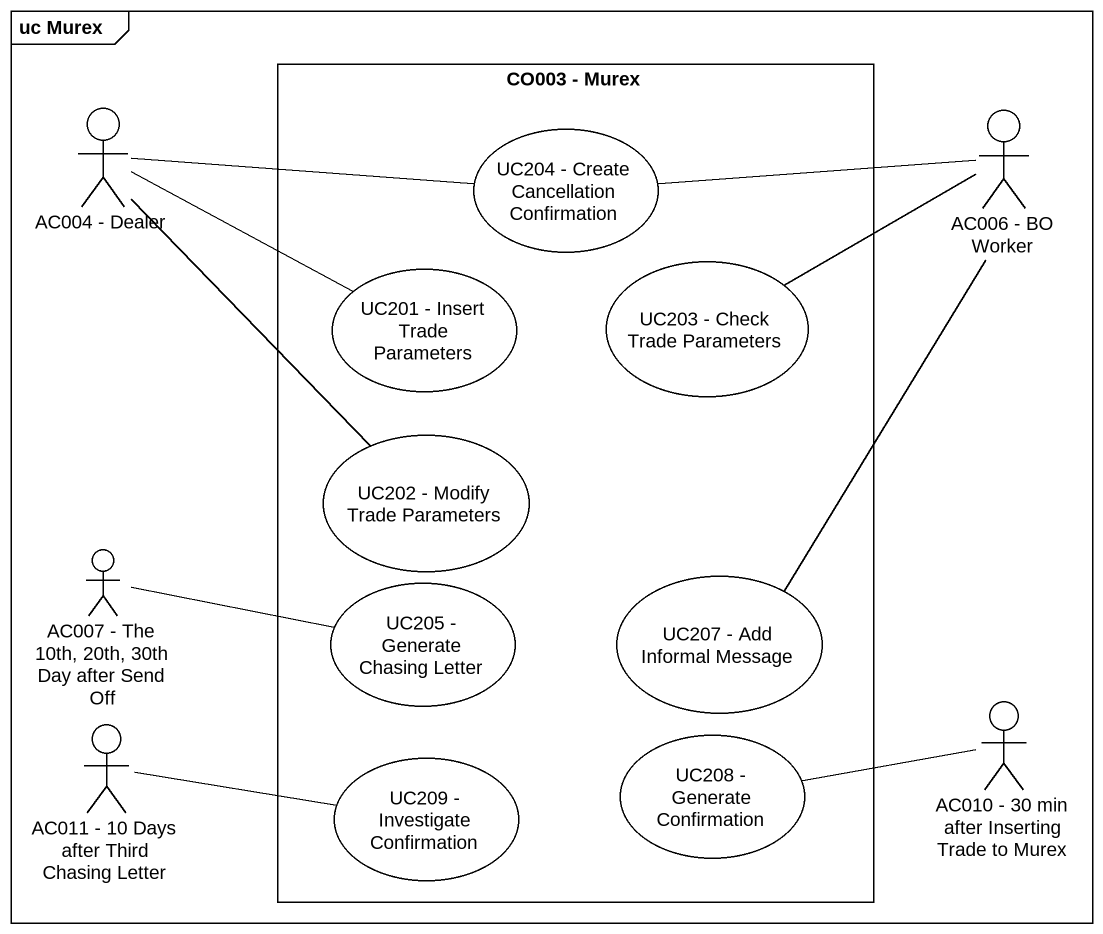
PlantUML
@startuml
mainframe uc Murex
rectangle "CO003 - Murex" as CO003_Murex {
  usecase "UC204 - Create Cancellation Confirmation" as UC204_Create_Cancellation
  usecase "UC201 - Insert Trade Parameters" as UC201_Insert_Trade
  usecase "UC203 - Check Trade Parameters" as UC203_Check_Trade_Parameters
  usecase "UC202 - Modify Trade Parameters" as UC202_Modify_Trade
  usecase "UC205 - Generate Chasing Letter" as UC205_Generate_Chasing
  usecase "UC207 - Add Informal Message" as UC207_Add_Informal_Message
  usecase "UC209 - Investigate Confirmation" as UC209_Investigate
  usecase "UC208 - Generate Confirmation" as UC208_Generate_Confirmation
}
actor "AC004 - Dealer" as AC004_Dealer
actor "AC006 - BO Worker" as AC006_BO_Worker
actor "AC007 - The 10th, 20th, 30th Day after Send Off" as AC007_The_10th_20th_30th
actor "AC011 - 10 Days after Third Chasing Letter" as AC011_10_Days_after_Third
actor "AC010 - 30 min after Inserting Trade to Murex" as AC010_30_min_after
AC004_Dealer -right- UC204_Create_Cancellation
AC004_Dealer -right- UC201_Insert_Trade
AC004_Dealer -- UC202_Modify_Trade
AC006_BO_Worker -left- UC204_Create_Cancellation
AC006_BO_Worker -left- UC203_Check_Trade_Parameters
AC006_BO_Worker -- UC207_Add_Informal_Message
AC007_The_10th_20th_30th -right- UC205_Generate_Chasing
AC011_10_Days_after_Third -right- UC209_Investigate
AC010_30_min_after -left- UC208_Generate_Confirmation
@enduml
